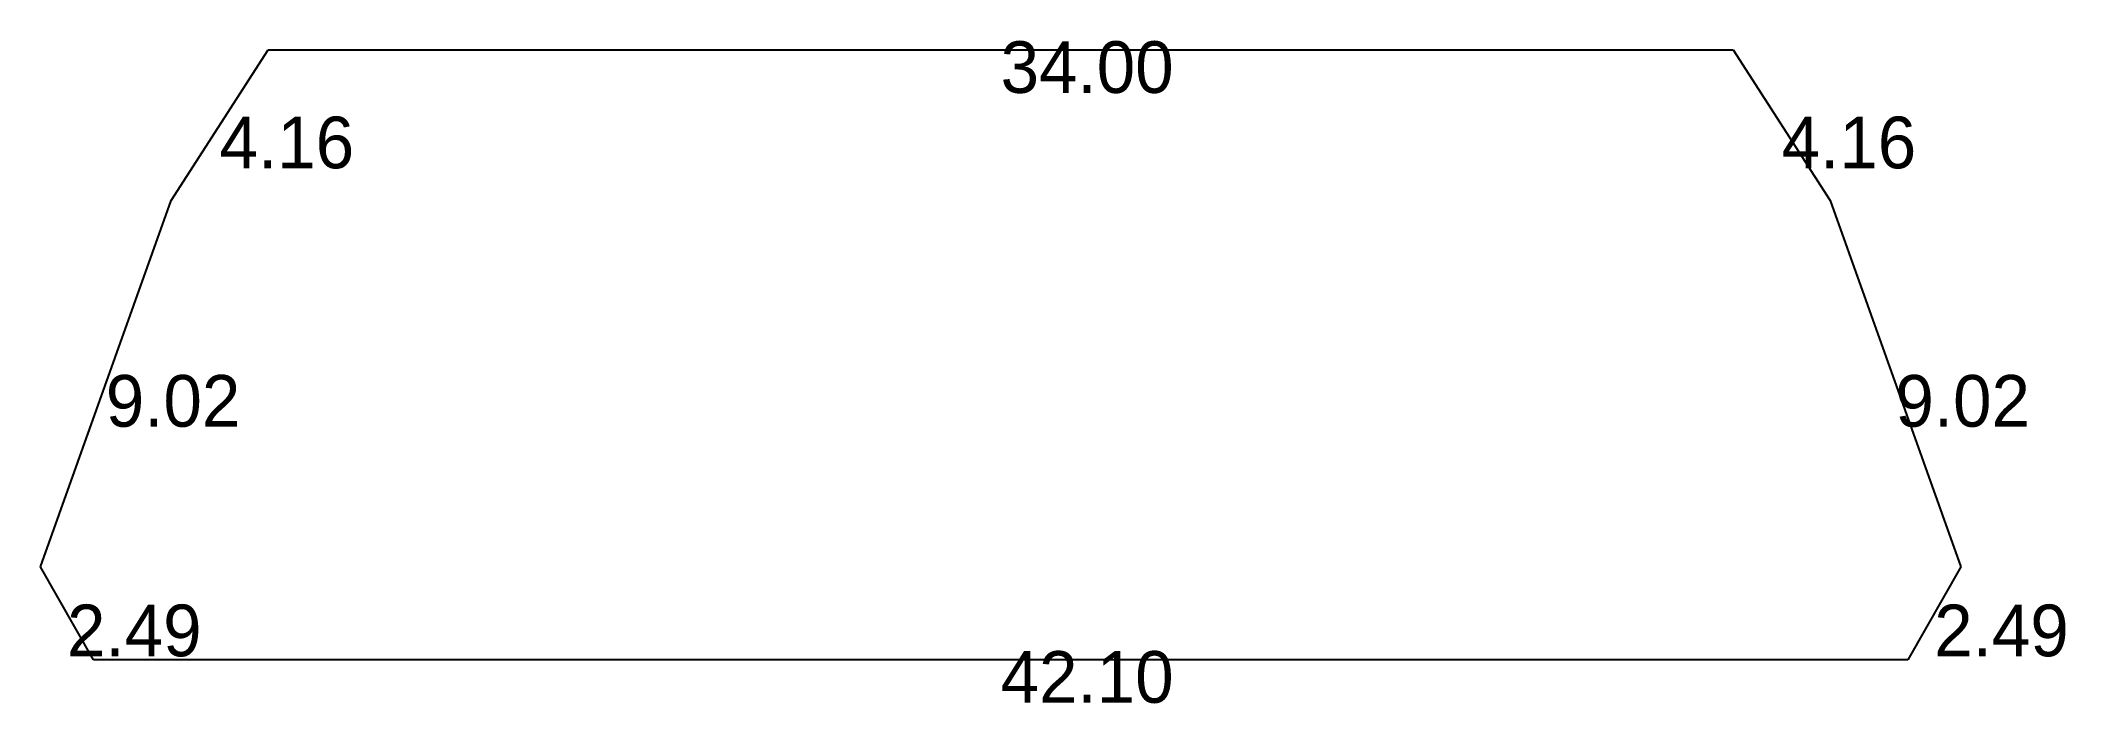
# Model space of a CAD drawing. Header units: metres. Extents: x -22.3 to 24.7, y -1 to 14.4.
import ezdxf

# ---------------------------------------------------------------- set-up
doc = ezdxf.new("R2010")
doc.units = ezdxf.units.M
doc.layers.add('CONSTRUCTION', color=8, linetype='Continuous')
doc.layers.add('CUT', color=1, linetype='Continuous')

msp = doc.modelspace()

# ---------------------------------------------------------------- linework, layer by layer
at = {"layer": 'CUT'}
for p, q in [((-19.25, 10.66), (-17, 14.16)), ((-17, 14.16), (17, 14.16)), ((17, 14.16), (19.25, 10.66)), ((-22.28, 2.16), (-19.25, 10.66)), ((19.25, 10.66), (22.28, 2.16)), ((-21.05, 0), (-22.28, 2.16)), ((22.28, 2.16), (21.05, 0)), ((21.05, 0), (-21.05, 0))]:
    msp.add_line(p, q, dxfattribs=at)

# ---------------------------------------------------------------- texts
at = {"layer": 'CONSTRUCTION'}
for s, p in [('34.00', (0, 13.16)), ('4.16', (-18.125, 11.41)), ('4.16', (18.125, 11.41)), ('9.02', (-20.765, 5.41)), ('9.02', (20.765, 5.41)), ('2.49', (-21.665, 0.08)), ('2.49', (21.665, 0.08)), ('42.10', (0, -1))]:
    msp.add_text(s, height=1.2, dxfattribs=at).set_placement(p)

doc.saveas('drawing.dxf')
